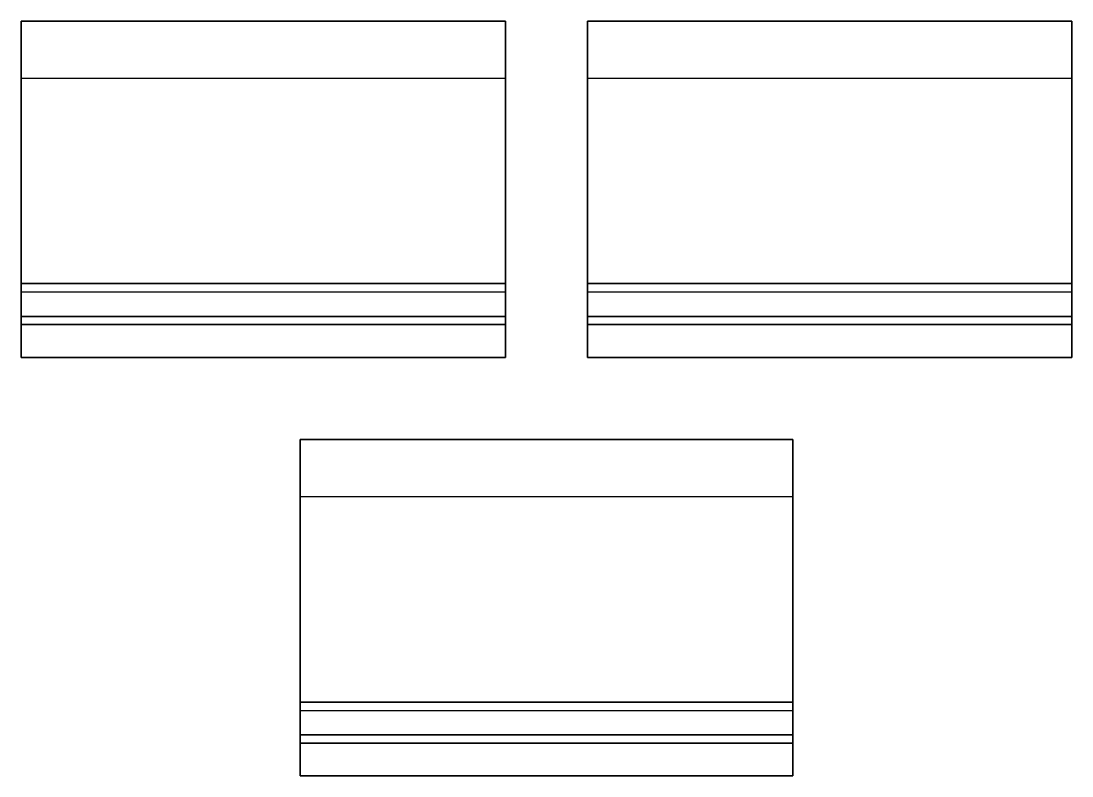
# Model space of a CAD drawing. Extents: x -0.64 to 0.64, y -0.99 to -0.07.
import ezdxf

# ---------------------------------------------------------------- set-up
doc = ezdxf.new("R2010")
doc.units = 0
doc.layers.add('SEATS', color=3, linetype='CONTINUOUS')

msp = doc.modelspace()

# ---------------------------------------------------------------- linework, layer by layer
at = {"layer": 'SEATS'}
for points in [[(-0.64, -0.07, 0.63), (-0.64, -0.39, 0.63), (-0.05, -0.39, 0.63), (-0.05, -0.07, 0.63)], [(-0.05, -0.07, 0.63), (-0.05, -0.14, 0.37), (-0.64, -0.14, 0.37), (-0.64, -0.07, 0.63)], [(-0.64, -0.14, 0.37), (-0.64, -0.4, 0.37), (-0.64, -0.43, 0.63), (-0.64, -0.07, 0.63)], [(-0.05, -0.43, 0.63), (-0.05, -0.4, 0.37), (-0.05, -0.14, 0.37), (-0.05, -0.07, 0.63)], [(0.05, -0.14, 0.37), (0.05, -0.4, 0.37), (0.05, -0.43, 0.63), (0.05, -0.07, 0.63)], [(0.64, -0.07, 0.63), (0.64, -0.14, 0.37), (0.05, -0.14, 0.37), (0.05, -0.07, 0.63)], [(0.05, -0.07, 0.63), (0.05, -0.39, 0.63), (0.64, -0.39, 0.63), (0.64, -0.07, 0.63)], [(0.64, -0.43, 0.63), (0.64, -0.4, 0.37), (0.64, -0.14, 0.37), (0.64, -0.07, 0.63)], [(-0.05, -0.44, 1.14), (-0.05, -0.39, 0.63), (-0.64, -0.39, 0.63), (-0.64, -0.44, 1.14)], [(-0.64, -0.39, 0.63), (-0.64, -0.43, 0.63), (-0.64, -0.48, 1.14), (-0.64, -0.44, 1.14)], [(-0.05, -0.48, 1.14), (-0.05, -0.43, 0.63), (-0.05, -0.39, 0.63), (-0.05, -0.44, 1.14)], [(0.05, -0.39, 0.63), (0.05, -0.43, 0.63), (0.05, -0.48, 1.14), (0.05, -0.44, 1.14)], [(0.64, -0.44, 1.14), (0.64, -0.39, 0.63), (0.05, -0.39, 0.63), (0.05, -0.44, 1.14)], [(0.64, -0.48, 1.14), (0.64, -0.43, 0.63), (0.64, -0.39, 0.63), (0.64, -0.44, 1.14)], [(-0.64, -0.43, 0.63), (-0.64, -0.4, 0.37), (-0.05, -0.4, 0.37), (-0.05, -0.43, 0.63)], [(0.05, -0.43, 0.63), (0.05, -0.4, 0.37), (0.64, -0.4, 0.37), (0.64, -0.43, 0.63)], [(-0.64, -0.48, 1.14), (-0.64, -0.43, 0.63), (-0.05, -0.43, 0.63), (-0.05, -0.48, 1.14)], [(0.05, -0.48, 1.14), (0.05, -0.43, 0.63), (0.64, -0.43, 0.63), (0.64, -0.48, 1.14)], [(-0.64, -0.44, 1.14), (-0.64, -0.48, 1.14), (-0.05, -0.48, 1.14), (-0.05, -0.44, 1.14)], [(0.05, -0.44, 1.14), (0.05, -0.48, 1.14), (0.64, -0.48, 1.14), (0.64, -0.44, 1.14)], [(-0.3, -0.65, 0.48), (-0.3, -0.91, 0.48), (-0.3, -0.94, 0.74), (-0.3, -0.58, 0.74)], [(0.3, -0.58, 0.74), (0.3, -0.65, 0.48), (-0.3, -0.65, 0.48), (-0.3, -0.58, 0.74)], [(-0.3, -0.58, 0.74), (-0.3, -0.9, 0.74), (0.3, -0.9, 0.74), (0.3, -0.58, 0.74)], [(0.3, -0.94, 0.74), (0.3, -0.91, 0.48), (0.3, -0.65, 0.48), (0.3, -0.58, 0.74)], [(-0.3, -0.9, 0.74), (-0.3, -0.94, 0.74), (-0.3, -0.99, 1.08), (-0.3, -0.95, 1.08)], [(0.3, -0.95, 1.08), (0.3, -0.9, 0.74), (-0.3, -0.9, 0.74), (-0.3, -0.95, 1.08)], [(0.3, -0.99, 1.08), (0.3, -0.94, 0.74), (0.3, -0.9, 0.74), (0.3, -0.95, 1.08)], [(-0.3, -0.94, 0.74), (-0.3, -0.91, 0.48), (0.3, -0.91, 0.48), (0.3, -0.94, 0.74)], [(-0.3, -0.99, 1.08), (-0.3, -0.94, 0.74), (0.3, -0.94, 0.74), (0.3, -0.99, 1.08)], [(-0.3, -0.95, 1.08), (-0.3, -0.99, 1.08), (0.3, -0.99, 1.08), (0.3, -0.95, 1.08)]]:
    msp.add_3dface(points, dxfattribs=at)

doc.saveas('drawing.dxf')
